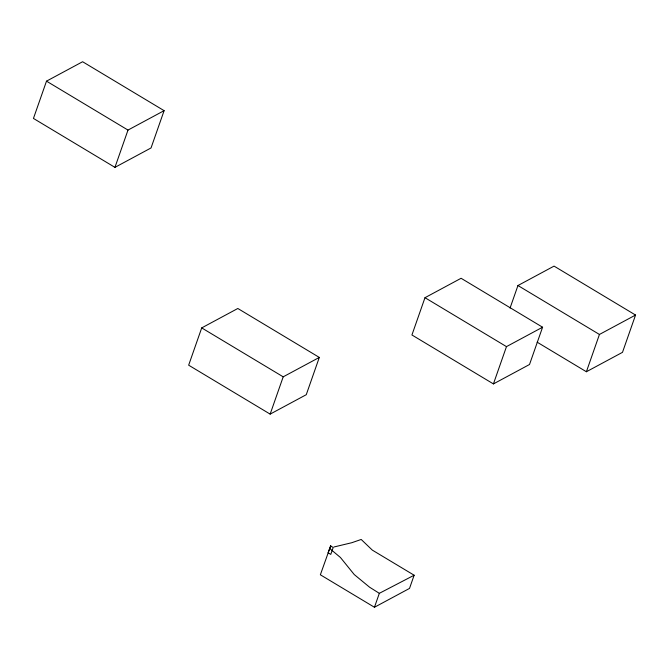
<?xml version="1.0" encoding="UTF-8"?>
<svg xmlns="http://www.w3.org/2000/svg" width="669" height="669" viewBox="0 0 669 669"><rect width="100%" height="100%" fill="white"/><g stroke="black" fill="none" stroke-linecap="round" stroke-linejoin="round"><path stroke-width="1" d="M46.504 81.15L33.45 118.43L114.943 167.367L151.043 147.949L164.106 110.661L82.613 61.732L46.504 81.15L127.996 130.079L164.106 110.661M114.943 167.367L127.996 130.079M201.712 327.902L188.658 365.182L270.151 414.119L306.26 394.702L319.314 357.422L237.821 308.484L201.712 327.902L283.204 376.831L319.314 357.422M270.151 414.119L283.204 376.831M330.486 545.862L333.195 547.485L330.77 554.392L328.069 552.77L330.72 545.737L320.359 574.788L374.448 607.268L409.52 588.411L414.136 575.223L372.332 550.127L361.201 539.457L351.794 542.718L334.015 546.966M424.982 297.697L411.928 334.977L493.421 383.914L529.522 364.496L542.584 327.216L461.092 278.279L424.982 297.697L506.475 346.626L542.584 327.216M374.448 607.268L379.331 593.328L414.136 575.223M510.046 308.091L517.957 285.529L554.057 266.111L635.55 315.049L622.496 352.329L586.387 371.747L537.132 342.168M493.421 383.914L506.475 346.626M586.387 371.747L599.441 334.458L635.55 315.049M329.65 548.455L340.429 557.478L354.244 574.554L369.597 587.215L379.331 593.328M517.957 285.529L599.441 334.458"/></g></svg>
